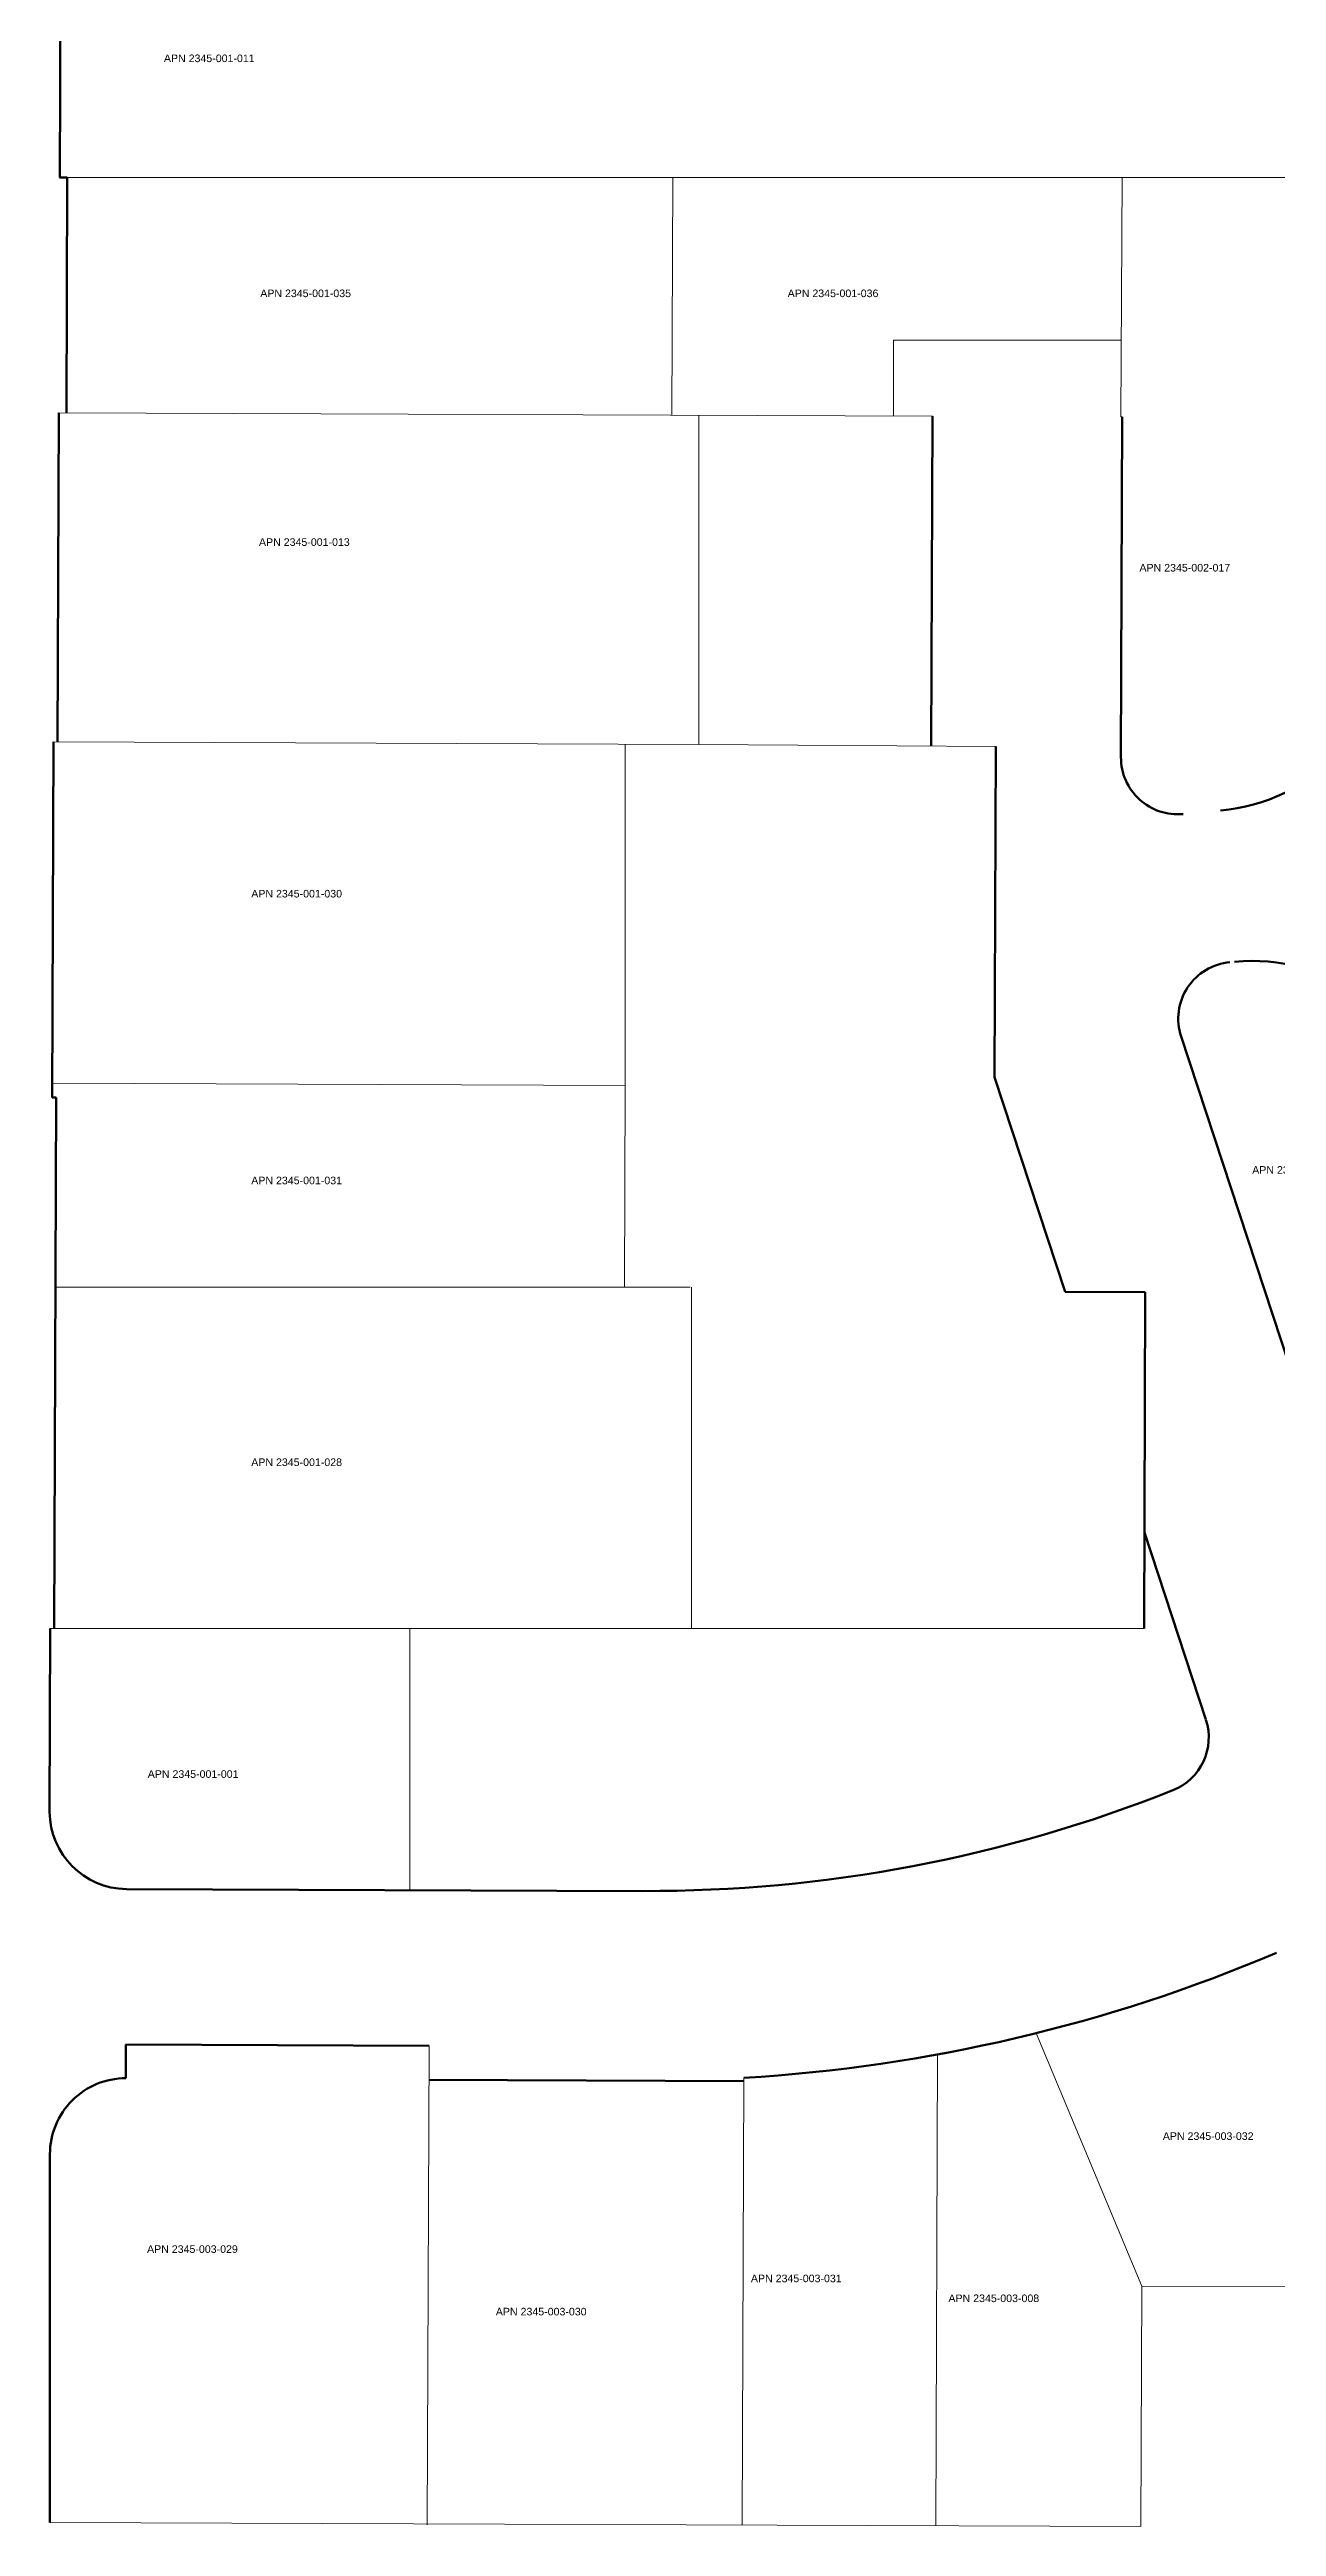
# Model space of a CAD drawing. Header units: feet. Extents: x 6431898 to 6439083, y 1883907 to 1887646.
# Drawn here: x 6433904 to 6434228, y 1884308 to 1884961 of the extents above; entities that cross this region are included whole.
import ezdxf

# ---------------------------------------------------------------- set-up
doc = ezdxf.new("R2010")
doc.units = ezdxf.units.FT
doc.header["$MEASUREMENT"] = 0
for name, color, linetype, lineweight in [('R-PROP-PRCL', 4, 'Continuous', 18), ('R-Row-Misc-Txto', 171, 'Continuous', 5), ('R-Row-Srow', 6, 'Continuous', 50)]:
    doc.layers.add(name, color=color, linetype=linetype, lineweight=lineweight)
doc.styles.add('G1_1 8_0', font='arial.ttf')

msp = doc.modelspace()

# ---------------------------------------------------------------- linework, layer by layer
at = {"layer": 'R-PROP-PRCL'}
for p, q in [((6433909, 1884926.82), (6434268.65, 1884926.82)), ((6434068.34, 1884864.21), (6434068.58, 1884926.82)), ((6434187.01, 1884926.82), (6434186.66, 1884863.76)), ((6434126.77, 1884863.99), (6434126.77, 1884883.99)), ((6434126.77, 1884883.99), (6434186.77, 1884883.99)), ((6434137.01, 1884863.95), (6433906.76, 1884864.83)), ((6434075.43, 1884777.41), (6434075.43, 1884864.18)), ((6434187.01, 1884863.76), (6434186.66, 1884863.76)), ((6434075.43, 1884777.41), (6433905.43, 1884778.06)), ((6434056.07, 1884687.49), (6434056.07, 1884777.49)), ((6434075.43, 1884777.41), (6434153.71, 1884776.86)), ((6434056.07, 1884687.49), (6433905.09, 1884688.06)), ((6434055.86, 1884634.33), (6434056.07, 1884687.49)), ((6433905.88, 1884634.33), (6434073.2, 1884634.33)), ((6434073.54, 1884544.33), (6434073.54, 1884634.33)), ((6433904.54, 1884544.33), (6434192.77, 1884544.33)), ((6433999.28, 1884475.65), (6433999.28, 1884544.33)), ((6434003.9, 1884308.05), (6434004.37, 1884434.37)), ((6434137.9, 1884307.86), (6434138.36, 1884432.07)), ((6434192.14, 1884370.98), (6434164.3, 1884437.67)), ((6434086.9, 1884308.05), (6434087.34, 1884425.9)), ((6434191.91, 1884307.66), (6434192.14, 1884370.98)), ((6434275.12, 1884370.67), (6434192.14, 1884370.98)), ((6433904.46, 1884308.74), (6434191.91, 1884307.66))]:
    msp.add_line(p, q, dxfattribs=at)
at = {"layer": 'R-Row-Srow'}
for p, q in [((6433907.29, 1884994.33), (6433907.04, 1884926.82)), ((6433907, 1884926.82), (6433909, 1884926.82)), ((6433909.04, 1884926.82), (6433908.81, 1884864.82)), ((6433906.43, 1884778.06), (6433906.76, 1884864.83)), ((6433905.07, 1884684.33), (6433905.43, 1884778.06)), ((6433906.07, 1884684.33), (6433905.07, 1884684.33)), ((6433905.54, 1884544.33), (6433906.07, 1884684.33)), ((6433904.36, 1884496), (6433904.54, 1884544.33)), ((6433924.46, 1884434.67), (6433924.46, 1884425.81)), ((6433904.46, 1884308.74), (6433904.46, 1884405.81))]:
    msp.add_line(p, q, dxfattribs=at)
at = {"layer": 'R-Row-Srow', "color": 1}
for p, q in [((6434136.69, 1884776.93), (6434137.01, 1884863.95)), ((6434186.68, 1884774.03), (6434187.01, 1884863.76)), ((6434153.4, 1884689.72), (6434153.71, 1884776.86)), ((6434255.54, 1884539.08), (6434202.52, 1884700.39)), ((6434172.02, 1884633.06), (6434153.4, 1884689.72)), ((6434172.02, 1884633.06), (6434193.1, 1884632.98)), ((6434192.77, 1884544.33), (6434193.1, 1884632.98)), ((6434209.07, 1884520.33), (6434192.87, 1884569.62)), ((6433924.61, 1884475.67), (6434060.73, 1884475.15)), ((6433924.46, 1884434.67), (6434004.37, 1884434.37)), ((6434004.33, 1884425.37), (6434087.33, 1884425.05))]:
    msp.add_line(p, q, dxfattribs=at)
for centre, radius, start, end in [((6434201.68, 1884773.97), 15, 179.79098, 275.28348), ((6434208.34, 1884809.74), 50, 275.28348, 315.74256), ((6434216.77, 1884705.07), 15, 95.28348, 198.19375), ((6434221.23, 1884670.33), 50, 54.82439, 95.28348), ((6434194.82, 1884515.64), 15, 291.75348, 18.19375), ((6434062.14, 1884848.15), 373, 269.78348, 291.75348), ((6433924.92, 1884496.23), 20.57, 180.65097, 269.132), ((6434062.15, 1884848.15), 423, 273.41412, 293.03348)]:
    msp.add_arc(centre, radius, start, end, dxfattribs=at)
at = {"layer": 'R-Row-Srow'}
msp.add_arc((6433924.46, 1884405.81), 20, 89.98833, 180, dxfattribs=at)

# ---------------------------------------------------------------- texts
at = {"layer": 'R-Row-Misc-Txto', "style": 'G1_1 8_0'}
for s, p in [('APN 2345-001-011', (6433934.49, 1884957.25)), ('APN 2345-001-035', (6433959.88, 1884895.3)), ('APN 2345-001-036', (6434098.85, 1884895.3)), ('APN 2345-001-013', (6433959.54, 1884829.73)), ('APN 2345-002-017', (6434191.55, 1884822.97)), ('APN 2345-001-030', (6433957.51, 1884737.05)), ('APN 2345-001-031', (6433957.51, 1884661.46)), ('APN 2345-002-007', (6434221.27, 1884664.23)), ('APN 2345-001-028', (6433957.51, 1884587.19)), ('APN 2345-001-001', (6433930.23, 1884504.99)), ('APN 2345-003-032', (6434197.71, 1884409.55)), ('APN 2345-003-029', (6433930.05, 1884379.77)), ('APN 2345-003-031', (6434089.17, 1884372.04)), ('APN 2345-003-008', (6434141.22, 1884366.8)), ('APN 2345-003-030', (6434021.95, 1884363.29))]:
    msp.add_text(s, height=2, dxfattribs=at).set_placement(p)

doc.saveas('drawing.dxf')
